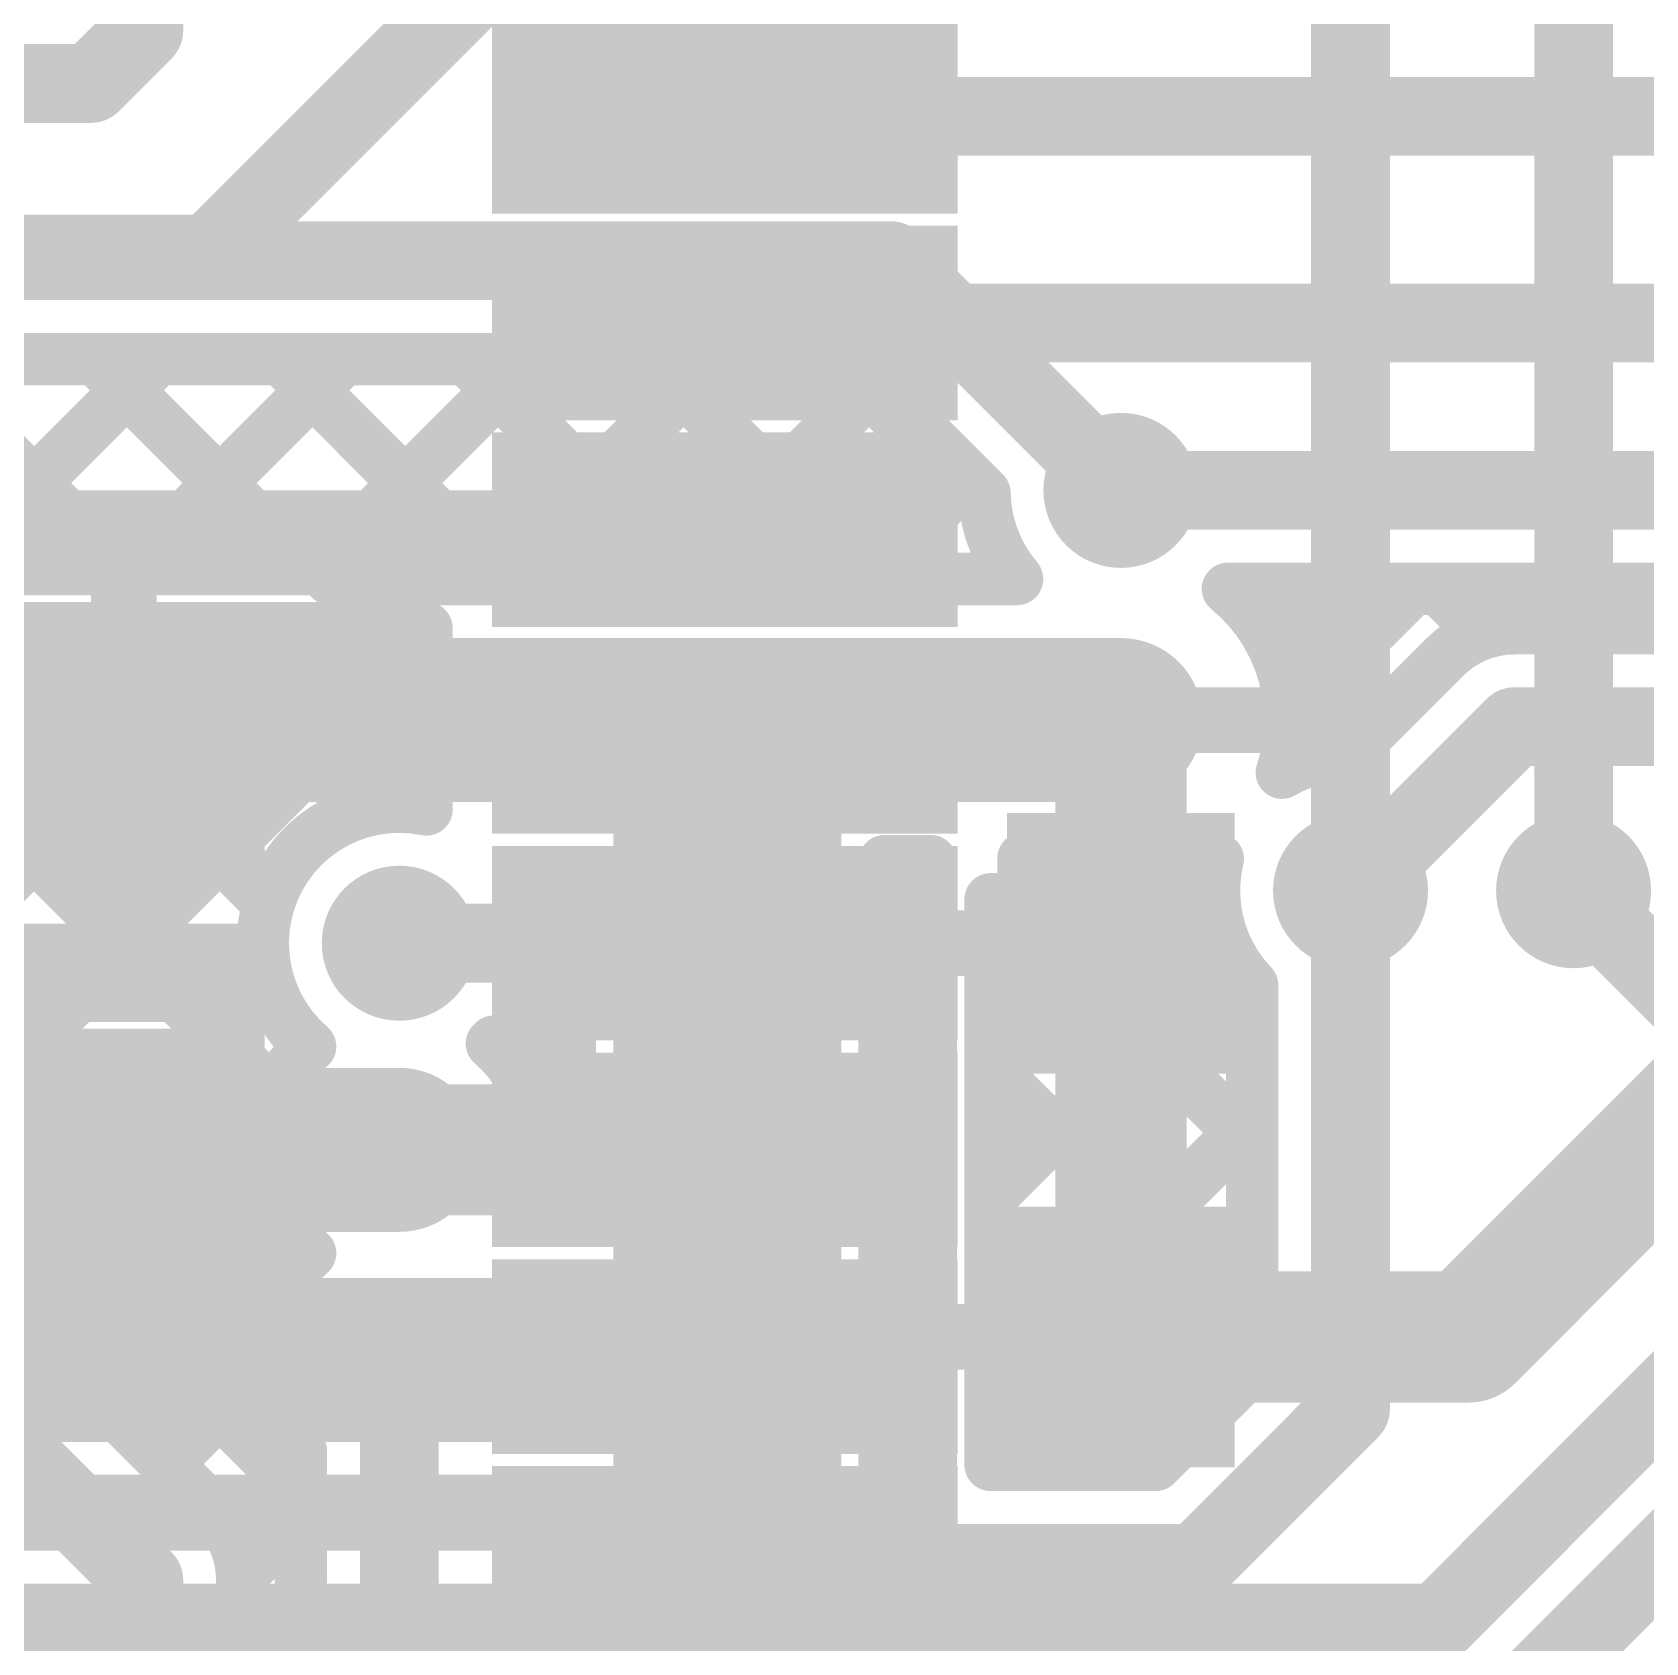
# Model space of a CAD drawing. Header units: millimetres. Extents: x -0.01 to 3.73, y -0.01 to 3.05.
# Drawn here: x 0.8941 to 1.14, y 2.3144 to 2.5598 of the extents above; entities that cross this region are included whole.
import ezdxf

# ---------------------------------------------------------------- set-up
doc = ezdxf.new("R2010")
doc.units = ezdxf.units.MM
doc.header["$MEASUREMENT"] = 0
for name, color, linetype in [('BottomLayer', 5, 'Continuous'), ('BottomPaste', 16, 'Continuous'), ('BottomSolder', 6, 'Continuous'), ('TopLayer', 1, 'Continuous'), ('TopPaste', 8, 'Continuous'), ('TopSolder', 216, 'Continuous'), ('ViaHoleLayer', 16, 'Continuous')]:
    doc.layers.add(name, color=color, linetype=linetype)

# ---------------------------------------------------------------- blocks, each defined once
blk = doc.blocks.new('32_TQFP_17')
at = {"layer": 'TopLayer'}
for points in [[(0.13582685, 0.12106295), (0.19881895, 0.12106295), (0.19881895, 0.09940945), (0.13582685, 0.09940945)], [(0.13582685, 0.08956695), (0.19881895, 0.08956695), (0.19881895, 0.06791345), (0.13582685, 0.06791345)], [(0.13582685, 0.05807085), (0.19881895, 0.05807085), (0.19881895, 0.03641735), (0.13582685, 0.03641735)], [(0.13582685, 0.02657475), (0.19881895, 0.02657475), (0.19881895, 0.00492125), (0.13582685, 0.00492125)], [(0.13582685, -0.00492125), (0.19881895, -0.00492125), (0.19881895, -0.02657475), (0.13582685, -0.02657475)], [(0.13582685, -0.03641735), (0.19881895, -0.03641735), (0.19881895, -0.05807085), (0.13582685, -0.05807085)], [(0.13582685, -0.06791335), (0.19881895, -0.06791335), (0.19881895, -0.08956685), (0.13582685, -0.08956685)], [(0.13582685, -0.09940945), (0.19881895, -0.09940945), (0.19881895, -0.12106295), (0.13582685, -0.12106295)]]:
    blk.add_hatch(color=1, dxfattribs=at).paths.add_polyline_path(points)
at = {"layer": 'TopPaste'}
for points in [[(0.13582685, 0.12106295), (0.19881895, 0.12106295), (0.19881895, 0.09940945), (0.13582685, 0.09940945)], [(0.13582685, 0.08956695), (0.19881895, 0.08956695), (0.19881895, 0.06791345), (0.13582685, 0.06791345)], [(0.13582685, 0.05807085), (0.19881895, 0.05807085), (0.19881895, 0.03641735), (0.13582685, 0.03641735)], [(0.13582685, 0.02657475), (0.19881895, 0.02657475), (0.19881895, 0.00492125), (0.13582685, 0.00492125)], [(0.13582685, -0.00492125), (0.19881895, -0.00492125), (0.19881895, -0.02657475), (0.13582685, -0.02657475)], [(0.13582685, -0.03641735), (0.19881895, -0.03641735), (0.19881895, -0.05807085), (0.13582685, -0.05807085)], [(0.13582685, -0.06791335), (0.19881895, -0.06791335), (0.19881895, -0.08956685), (0.13582685, -0.08956685)], [(0.13582685, -0.09940945), (0.19881895, -0.09940945), (0.19881895, -0.12106295), (0.13582685, -0.12106295)]]:
    blk.add_hatch(color=8, dxfattribs=at).paths.add_polyline_path(points)
at = {"layer": 'TopSolder'}
for points in [[(0.13182685, 0.12506295), (0.20281895, 0.12506295), (0.20281895, 0.09540945), (0.13182685, 0.09540945)], [(0.13182685, 0.09356695), (0.20281895, 0.09356695), (0.20281895, 0.06391345), (0.13182685, 0.06391345)], [(0.13182685, 0.06207085), (0.20281895, 0.06207085), (0.20281895, 0.03241735), (0.13182685, 0.03241735)], [(0.13182685, 0.03057475), (0.20281895, 0.03057475), (0.20281895, 0.00092125), (0.13182685, 0.00092125)], [(0.13182685, -0.00092125), (0.20281895, -0.00092125), (0.20281895, -0.03057475), (0.13182685, -0.03057475)], [(0.13182685, -0.03241735), (0.20281895, -0.03241735), (0.20281895, -0.06207085), (0.13182685, -0.06207085)], [(0.13182685, -0.06391335), (0.20281895, -0.06391335), (0.20281895, -0.09356685), (0.13182685, -0.09356685)], [(0.13182685, -0.09540945), (0.20281895, -0.09540945), (0.20281895, -0.12506295), (0.13182685, -0.12506295)]]:
    blk.add_hatch(color=216, dxfattribs=at).paths.add_polyline_path(points)
blk = doc.blocks.new('R__0603_B_106')
at = {"layer": 'BottomLayer'}
for points in [[(-0.045, -0.0175), (-0.045, 0.0175), (-0.015, 0.0175), (-0.015, -0.0175)], [(0.015, -0.0175), (0.015, 0.0175), (0.045, 0.0175), (0.045, -0.0175)]]:
    blk.add_hatch(color=5, dxfattribs=at).paths.add_polyline_path(points)
at = {"layer": 'BottomPaste'}
for points in [[(-0.045, -0.0175), (-0.045, 0.0175), (-0.015, 0.0175), (-0.015, -0.0175)], [(0.015, -0.0175), (0.015, 0.0175), (0.045, 0.0175), (0.045, -0.0175)]]:
    blk.add_hatch(color=16, dxfattribs=at).paths.add_polyline_path(points)
at = {"layer": 'BottomSolder'}
for points in [[(-0.049, -0.0215), (-0.049, 0.0215), (-0.011, 0.0215), (-0.011, -0.0215)], [(0.011, -0.0215), (0.011, 0.0215), (0.049, 0.0215), (0.049, -0.0215)]]:
    blk.add_hatch(color=6, dxfattribs=at).paths.add_polyline_path(points)
blk = doc.blocks.new('C__0603_B_194')
at = {"layer": 'BottomLayer'}
for points in [[(-0.045, -0.0175), (-0.045, 0.0175), (-0.015, 0.0175), (-0.015, -0.0175)], [(0.015, -0.0175), (0.015, 0.0175), (0.045, 0.0175), (0.045, -0.0175)]]:
    blk.add_hatch(color=5, dxfattribs=at).paths.add_polyline_path(points)
at = {"layer": 'BottomPaste'}
for points in [[(-0.045, -0.0175), (-0.045, 0.0175), (-0.015, 0.0175), (-0.015, -0.0175)], [(0.015, -0.0175), (0.015, 0.0175), (0.045, 0.0175), (0.045, -0.0175)]]:
    blk.add_hatch(color=16, dxfattribs=at).paths.add_polyline_path(points)
at = {"layer": 'BottomSolder'}
for points in [[(-0.0473622, -0.0198622), (-0.0473622, 0.0198622), (-0.0126378, 0.0198622), (-0.0126378, -0.0198622)], [(0.0126378, -0.0198622), (0.0126378, 0.0198622), (0.0473622, 0.0198622), (0.0473622, -0.0198622)]]:
    blk.add_hatch(color=6, dxfattribs=at).paths.add_polyline_path(points)
blk = doc.blocks.new('C__0603_B_195')
at = {"layer": 'BottomLayer'}
for points in [[(-0.045, -0.0175), (-0.045, 0.0175), (-0.015, 0.0175), (-0.015, -0.0175)], [(0.015, -0.0175), (0.015, 0.0175), (0.045, 0.0175), (0.045, -0.0175)]]:
    blk.add_hatch(color=5, dxfattribs=at).paths.add_polyline_path(points)
at = {"layer": 'BottomPaste'}
for points in [[(-0.045, -0.0175), (-0.045, 0.0175), (-0.015, 0.0175), (-0.015, -0.0175)], [(0.015, -0.0175), (0.015, 0.0175), (0.045, 0.0175), (0.045, -0.0175)]]:
    blk.add_hatch(color=16, dxfattribs=at).paths.add_polyline_path(points)
at = {"layer": 'BottomSolder'}
for points in [[(-0.0473622, -0.0198622), (-0.0473622, 0.0198622), (-0.0126378, 0.0198622), (-0.0126378, -0.0198622)], [(0.0126378, -0.0198622), (0.0126378, 0.0198622), (0.0473622, 0.0198622), (0.0473622, -0.0198622)]]:
    blk.add_hatch(color=6, dxfattribs=at).paths.add_polyline_path(points)

msp = doc.modelspace()

# ---------------------------------------------------------------- hatches: boundary and pattern name
at = {"layer": 'BottomLayer'}
h = msp.add_hatch(color=5, dxfattribs=at)
edge = h.paths.add_edge_path()
edge.add_arc((1.06, 2.49), 0.011811, 0, 360)
h = msp.add_hatch(color=5, dxfattribs=at)
edge = h.paths.add_edge_path()
edge.add_arc((1.06, 2.455), 0.011811, 0, 360)
h = msp.add_hatch(color=5, dxfattribs=at)
edge = h.paths.add_edge_path()
edge.add_arc((1.095, 2.429), 0.011811, 0, 360)
h = msp.add_hatch(color=5, dxfattribs=at)
edge = h.paths.add_edge_path()
edge.add_arc((1.129, 2.429), 0.011811, 0, 360)
h = msp.add_hatch(color=5, dxfattribs=at)
edge = h.paths.add_edge_path()
edge.add_arc((0.95, 2.421), 0.011811, 0, 360)
h = msp.add_hatch(color=5, dxfattribs=at)
edge = h.paths.add_edge_path()
edge.add_arc((0.950004, 2.3895079), 0.011811, 0, 360)
h = msp.add_hatch(color=5, dxfattribs=at)
edge = h.paths.add_edge_path()
edge.add_arc((0.950004, 2.3580119), 0.011811, 0, 360)
at = {"layer": 'TopLayer'}
h = msp.add_hatch(color=1, dxfattribs=at)
edge = h.paths.add_edge_path()
edge.add_arc((1.06, 2.49), 0.011811, 0, 360)
h = msp.add_hatch(color=1, dxfattribs=at)
edge = h.paths.add_edge_path()
edge.add_arc((1.06, 2.455), 0.011811, 0, 360)
h = msp.add_hatch(color=1, dxfattribs=at)
edge = h.paths.add_edge_path()
edge.add_arc((1.095, 2.429), 0.011811, 0, 360)
h = msp.add_hatch(color=1, dxfattribs=at)
edge = h.paths.add_edge_path()
edge.add_arc((1.129, 2.429), 0.011811, 0, 360)
h = msp.add_hatch(color=1, dxfattribs=at)
edge = h.paths.add_edge_path()
edge.add_arc((0.95, 2.421), 0.011811, 0, 360)
h = msp.add_hatch(color=1, dxfattribs=at)
edge = h.paths.add_edge_path()
edge.add_arc((0.950004, 2.3895079), 0.011811, 0, 360)
h = msp.add_hatch(color=1, dxfattribs=at)
edge = h.paths.add_edge_path()
edge.add_arc((0.950004, 2.3580119), 0.011811, 0, 360)
at = {"layer": 'ViaHoleLayer'}
h = msp.add_hatch(color=16, dxfattribs=at)
edge = h.paths.add_edge_path()
edge.add_arc((1.06, 2.49), 0.0059055, 0, 360)
h = msp.add_hatch(color=16, dxfattribs=at)
edge = h.paths.add_edge_path()
edge.add_arc((1.06, 2.455), 0.0059055, 0, 360)
h = msp.add_hatch(color=16, dxfattribs=at)
edge = h.paths.add_edge_path()
edge.add_arc((1.095, 2.429), 0.0059055, 0, 360)
h = msp.add_hatch(color=16, dxfattribs=at)
edge = h.paths.add_edge_path()
edge.add_arc((1.129, 2.429), 0.0059055, 0, 360)
h = msp.add_hatch(color=16, dxfattribs=at)
edge = h.paths.add_edge_path()
edge.add_arc((0.95, 2.421), 0.0059055, 0, 360)
h = msp.add_hatch(color=16, dxfattribs=at)
edge = h.paths.add_edge_path()
edge.add_arc((0.950004, 2.3895079), 0.0059055, 0, 360)
h = msp.add_hatch(color=16, dxfattribs=at)
edge = h.paths.add_edge_path()
edge.add_arc((0.950004, 2.3580119), 0.0059055, 0, 360)

# ---------------------------------------------------------------- linework, layer by layer
at = {"layer": 'BottomLayer'}
for points, const_width in [([(1.0710416, 2.622), (1.129, 2.5640416)], 0.012), ([(1.095, 2.429), (1.095, 2.574)], 0.012), ([(1.129, 2.429), (1.129, 2.5640416)], 0.012), ([(0.86, 2.525), (1.025, 2.525)], 0.012), ([(1.025, 2.525), (1.06, 2.49)], 0.012), ([(0.86, 2.51), (1.0187868, 2.51)], 0.008), ([(0.8754463, 2.51), (0.9074463, 2.478)], 0.008), ([(0.8812264, 2.478), (0.9132264, 2.51)], 0.008), ([(0.9037306, 2.51), (0.9357306, 2.478)], 0.008), ([(0.9095107, 2.478), (0.9415107, 2.51)], 0.008), ([(0.9320149, 2.51), (0.9655149, 2.4765)], 0.008), ([(0.937795, 2.478), (0.969795, 2.51)], 0.008), ([(0.9602992, 2.51), (0.9937992, 2.4765)], 0.008), ([(0.9645793, 2.4765), (0.9980793, 2.51)], 0.008), ([(0.9885835, 2.51), (1.0220835, 2.4765)], 0.008), ([(1.0168678, 2.51), (1.0393359, 2.4875319)], 0.008), ([(1.0187868, 2.51), (1.039193, 2.4895938)], 0.008), ([(0.9928636, 2.4765), (1.0225752, 2.5062116)], 0.008), ([(1.1083019, 2.3174267), (1.2828752, 2.492)], 0.012), ([(1.0211479, 2.4765), (1.0367173, 2.4920694)], 0.008), ([(1.113, 2.361), (1.227, 2.475)], 0.02), ([(0.8765, 2.478), (0.9395, 2.478)], 0.008), ([(0.9395, 2.4765), (1.0441618, 2.4765)], 0.008), ([(0.908, 2.449), (0.908, 2.474)], 0.01), ([(0.9241447, 2.4515), (0.9276447, 2.455)], 0.025), ([(0.9276447, 2.455), (1.06, 2.455)], 0.025), ([(1.06, 2.421), (1.06, 2.455)], 0.02), ([(0.908, 2.449), (0.9105, 2.4515)], 0.025), ([(0.9105, 2.4515), (0.9241447, 2.4515)], 0.025), ([(0.973, 2.1580832), (1.2639168, 2.449)], 0.012), ([(0.908, 2.424), (0.908, 2.449)], 0.01), ([(1.024, 2.3945), (1.024, 2.4335)], 0.008), ([(1.024, 2.4335), (1.031, 2.4335)], 0.008), ([(1.031, 2.3925), (1.031, 2.4335)], 0.008), ([(1.024, 2.4227835), (1.031, 2.4297835)], 0.008), ([(1.06, 2.361), (1.06, 2.421)], 0.02), ([(0.95, 2.421), (1, 2.421)], 0.012), ([(1.035, 2.421), (1.06, 2.421)], 0.01), ([(0.8765, 2.42), (0.929213, 2.42)], 0.008), ([(0.9010793, 2.413), (0.9080793, 2.42)], 0.008), ([(0.9088777, 2.42), (0.9158777, 2.413)], 0.008), ([(1.024, 2.4180149), (1.031, 2.4110149)], 0.008), ([(0.8835, 2.413), (0.9307881, 2.413)], 0.008), ([(0.9644256, 2.406), (0.976, 2.406)], 0.008), ([(0.976, 2.3945), (0.976, 2.406)], 0.008), ([(0.9700951, 2.3971629), (0.976, 2.4030678)], 0.008), ([(1.0170008, 2.3875), (1.031, 2.4014992)], 0.008), ([(0.8575079, 2.3895079), (0.950004, 2.3895079)], 0.025), ([(0.976, 2.3945), (1.024, 2.3945)], 0.008), ([(0.9887165, 2.3875), (0.9957165, 2.3945)], 0.008), ([(0.9909463, 2.3945), (0.9979463, 2.3875)], 0.008), ([(1.0192306, 2.3945), (1.031, 2.3827306)], 0.008), ([(1.031, 2.3324267), (1.031, 2.3895)], 0.008), ([(0.976, 2.3875), (1.024, 2.3875)], 0.008), ([(0.976, 2.379), (0.976, 2.3875)], 0.008), ([(1.024, 2.3345), (1.024, 2.3875)], 0.008), ([(0.9712082, 2.3859538), (0.976, 2.381162)], 0.008), ([(0.9687612, 2.379), (0.976, 2.379)], 0.008), ([(1.024, 2.3662149), (1.031, 2.3732149)], 0.008), ([(1, 2.36), (1, 2.361)], 0.025), ([(0.9975, 2.3575), (1, 2.36)], 0.025), ([(1.06, 2.361), (1.113, 2.361)], 0.02), ([(0.8145001, 2.3575), (0.950004, 2.3575)], 0.025), ([(0.950004, 2.3575), (0.9975, 2.3575)], 0.025), ([(1.035, 2.361), (1.06, 2.361)], 0.01), ([(1.024, 2.3614463), (1.031, 2.3544463)], 0.008), ([(1.024, 2.3379306), (1.031, 2.3449306)], 0.008), ([(1.0205694, 2.3345), (1.024, 2.3379306)], 0.008), ([(0.8259626, 2.336), (0.950004, 2.336)], 0.008), ([(0.9053589, 2.3324267), (0.9089322, 2.336)], 0.008), ([(0.9080248, 2.336), (0.9115981, 2.3324267)], 0.008), ([(0.9336432, 2.3324267), (0.9372165, 2.336)], 0.008), ([(0.9363091, 2.336), (0.9398824, 2.3324267)], 0.008), ([(0.950004, 2.336), (0.976, 2.336)], 0.008), ([(0.9619275, 2.3324267), (0.9655008, 2.336)], 0.008), ([(0.9645934, 2.336), (0.9681667, 2.3324267)], 0.008), ([(0.976, 2.3345), (1.024, 2.3345)], 0.008), ([(0.8310004, 2.3324267), (1.031, 2.3324267)], 0.008), ([(0.8165748, 2.3174267), (1.1083019, 2.3174267)], 0.012)]:
    msp.add_lwpolyline(points, dxfattribs=dict(at, const_width=const_width))
for points, const_width in [([(1.126, 2.5640416, 1), (1.132, 2.5640416, 1)], 0.006), ([(1.126, 2.5640416, 1), (1.132, 2.5640416, 1)], 0.006), ([(1.022, 2.525, 1), (1.028, 2.525, 1)], 0.006), ([(1.022, 2.525, 1), (1.028, 2.525, 1)], 0.006), ([(0.9017306, 2.51, 1), (0.9057306, 2.51, 1)], 0.004), ([(0.9112264, 2.51, 1), (0.9152264, 2.51, 1)], 0.004), ([(0.9300149, 2.51, 1), (0.9340149, 2.51, 1)], 0.004), ([(0.9395107, 2.51, 1), (0.9435107, 2.51, 1)], 0.004), ([(0.9582992, 2.51, 1), (0.9622992, 2.51, 1)], 0.004), ([(0.967795, 2.51, 1), (0.971795, 2.51, 1)], 0.004), ([(0.9865835, 2.51, 1), (0.9905835, 2.51, 1)], 0.004), ([(0.9960793, 2.51, 1), (1.0000793, 2.51, 1)], 0.004), ([(1.0148678, 2.51, 1), (1.0188678, 2.51, 1)], 0.004), ([(1.0167868, 2.51, 1), (1.0207868, 2.51, 1)], 0.004), ([(1.0167868, 2.51, 1), (1.0207868, 2.51, 1)], 0.004), ([(1.0205752, 2.5062116, 1), (1.0245752, 2.5062116, 1)], 0.004), ([(1.0347173, 2.4920694, 1), (1.0387173, 2.4920694, 1)], 0.004), ([(1.057, 2.49, 1), (1.063, 2.49, 1)], 0.006), ([(1.037193, 2.4895938, 1), (1.041193, 2.4895938, 1)], 0.004), ([(1.037193, 2.4895938, 1), (1.041193, 2.4895938, 1)], 0.004), ([(1.0373359, 2.4875319, 1), (1.0413359, 2.4875319, 1)], 0.004), ([(0.9054463, 2.478, 1), (0.9094463, 2.478, 1)], 0.004), ([(0.9075107, 2.478, 1), (0.9115107, 2.478, 1)], 0.004), ([(0.9337306, 2.478, 1), (0.9377306, 2.478, 1)], 0.004), ([(0.935795, 2.478, 1), (0.939795, 2.478, 1)], 0.004), ([(0.9375, 2.478, 1), (0.9415, 2.478, 1)], 0.004), ([(0.9375, 2.4765, 1), (0.9415, 2.4765, 1)], 0.004), ([(0.9625793, 2.4765, 1), (0.9665793, 2.4765, 1)], 0.004), ([(0.9635149, 2.4765, 1), (0.9675149, 2.4765, 1)], 0.004), ([(0.9908636, 2.4765, 1), (0.9948636, 2.4765, 1)], 0.004), ([(0.9917992, 2.4765, 1), (0.9957992, 2.4765, 1)], 0.004), ([(1.0191479, 2.4765, 1), (1.0231479, 2.4765, 1)], 0.004), ([(1.0200835, 2.4765, 1), (1.0240835, 2.4765, 1)], 0.004), ([(1.0421618, 2.4765, 1), (1.0461618, 2.4765, 1)], 0.004), ([(1.0421618, 2.4765, 1), (1.0461618, 2.4765, 1)], 0.004), ([(0.9055, 2.474, 1), (0.9105, 2.474, 1)], 0.005), ([(0.9213947, 2.455, 1), (0.9338947, 2.455, 1)], 0.0125), ([(0.9213947, 2.455, 1), (0.9338947, 2.455, 1)], 0.0125), ([(1.05375, 2.455, 1), (1.06625, 2.455, 1)], 0.0125), ([(1.055, 2.455, 1), (1.065, 2.455, 1)], 0.01), ([(0.90425, 2.4515, 1), (0.91675, 2.4515, 1)], 0.0125), ([(0.90425, 2.4515, 1), (0.91675, 2.4515, 1)], 0.0125), ([(0.9178947, 2.4515, 1), (0.9303947, 2.4515, 1)], 0.0125), ([(0.9178947, 2.4515, 1), (0.9303947, 2.4515, 1)], 0.0125), ([(0.90175, 2.449, 1), (0.91425, 2.449, 1)], 0.0125), ([(0.9055, 2.449, 1), (0.9105, 2.449, 1)], 0.005), ([(0.9055, 2.449, 1), (0.9105, 2.449, 1)], 0.005), ([(1.022, 2.4335, 1), (1.026, 2.4335, 1)], 0.004), ([(1.022, 2.4335, 1), (1.026, 2.4335, 1)], 0.004), ([(1.029, 2.4335, 1), (1.033, 2.4335, 1)], 0.004), ([(1.029, 2.4335, 1), (1.033, 2.4335, 1)], 0.004), ([(1.092, 2.429, 1), (1.098, 2.429, 1)], 0.006), ([(1.126, 2.429, 1), (1.132, 2.429, 1)], 0.006), ([(1.029, 2.4297835, 1), (1.033, 2.4297835, 1)], 0.004), ([(1.055, 2.421, 1), (1.065, 2.421, 1)], 0.01), ([(1.055, 2.421, 1), (1.065, 2.421, 1)], 0.01), ([(0.9055, 2.424, 1), (0.9105, 2.424, 1)], 0.005), ([(0.947, 2.421, 1), (0.953, 2.421, 1)], 0.006), ([(0.997, 2.421, 1), (1.003, 2.421, 1)], 0.006), ([(1.022, 2.4227835, 1), (1.026, 2.4227835, 1)], 0.004), ([(1.0325, 2.421, 1), (1.0375, 2.421, 1)], 0.005), ([(1.0575, 2.421, 1), (1.0625, 2.421, 1)], 0.005), ([(0.9060793, 2.42, 1), (0.9100793, 2.42, 1)], 0.004), ([(0.9068777, 2.42, 1), (0.9108777, 2.42, 1)], 0.004), ([(0.927213, 2.42, 1), (0.931213, 2.42, 1)], 0.004), ([(0.927213, 2.42, 1), (0.931213, 2.42, 1)], 0.004), ([(1.022, 2.4180149, 1), (1.026, 2.4180149, 1)], 0.004), ([(0.8990793, 2.413, 1), (0.9030793, 2.413, 1)], 0.004), ([(0.9138777, 2.413, 1), (0.9178777, 2.413, 1)], 0.004), ([(0.9287881, 2.413, 1), (0.9327881, 2.413, 1)], 0.004), ([(0.9287881, 2.413, 1), (0.9327881, 2.413, 1)], 0.004), ([(1.029, 2.4110149, 1), (1.033, 2.4110149, 1)], 0.004), ([(0.9621272, 2.4057186, 1), (0.9661272, 2.4057186, 1)], 0.004), ([(0.9624256, 2.406, 1), (0.9664256, 2.406, 1)], 0.004), ([(0.974, 2.406, 1), (0.978, 2.406, 1)], 0.004), ([(0.974, 2.406, 1), (0.978, 2.406, 1)], 0.004), ([(0.974, 2.4030678, 1), (0.978, 2.4030678, 1)], 0.004), ([(1.029, 2.4014992, 1), (1.033, 2.4014992, 1)], 0.004), ([(0.943754, 2.3895079, 1), (0.956254, 2.3895079, 1)], 0.0125), ([(0.9680951, 2.3971629, 1), (0.9720951, 2.3971629, 1)], 0.004), ([(0.974, 2.3945, 1), (0.978, 2.3945, 1)], 0.004), ([(0.974, 2.3945, 1), (0.978, 2.3945, 1)], 0.004), ([(0.9889463, 2.3945, 1), (0.9929463, 2.3945, 1)], 0.004), ([(0.9937165, 2.3945, 1), (0.9977165, 2.3945, 1)], 0.004), ([(1.0172306, 2.3945, 1), (1.0212306, 2.3945, 1)], 0.004), ([(1.022, 2.3945, 1), (1.026, 2.3945, 1)], 0.004), ([(1.022, 2.3945, 1), (1.026, 2.3945, 1)], 0.004), ([(1.029, 2.3925, 1), (1.033, 2.3925, 1)], 0.004), ([(0.969504, 2.3895079, 1), (0.973504, 2.3895079, 1)], 0.004), ([(0.969504, 2.3895079, 1), (0.973504, 2.3895079, 1)], 0.004), ([(1.029, 2.3895, 1), (1.033, 2.3895, 1)], 0.004), ([(0.974, 2.3875, 1), (0.978, 2.3875, 1)], 0.004), ([(0.974, 2.3875, 1), (0.978, 2.3875, 1)], 0.004), ([(0.9867165, 2.3875, 1), (0.9907165, 2.3875, 1)], 0.004), ([(0.9959463, 2.3875, 1), (0.9999463, 2.3875, 1)], 0.004), ([(1.0150008, 2.3875, 1), (1.0190008, 2.3875, 1)], 0.004), ([(1.022, 2.3875, 1), (1.026, 2.3875, 1)], 0.004), ([(1.022, 2.3875, 1), (1.026, 2.3875, 1)], 0.004), ([(0.9692082, 2.3859538, 1), (0.9732082, 2.3859538, 1)], 0.004), ([(1.029, 2.3827306, 1), (1.033, 2.3827306, 1)], 0.004), ([(0.974, 2.381162, 1), (0.978, 2.381162, 1)], 0.004), ([(0.9667612, 2.379, 1), (0.9707612, 2.379, 1)], 0.004), ([(0.9667612, 2.379, 1), (0.9707612, 2.379, 1)], 0.004), ([(0.974, 2.379, 1), (0.978, 2.379, 1)], 0.004), ([(0.974, 2.379, 1), (0.978, 2.379, 1)], 0.004), ([(1.029, 2.3732149, 1), (1.033, 2.3732149, 1)], 0.004), ([(0.99375, 2.361, 1), (1.00625, 2.361, 1)], 0.0125), ([(0.99375, 2.36, 1), (1.00625, 2.36, 1)], 0.0125), ([(0.99375, 2.36, 1), (1.00625, 2.36, 1)], 0.0125), ([(1.055, 2.361, 1), (1.065, 2.361, 1)], 0.01), ([(1.055, 2.361, 1), (1.065, 2.361, 1)], 0.01), ([(1.108, 2.361, 1), (1.118, 2.361, 1)], 0.01), ([(1.108, 2.361, 1), (1.118, 2.361, 1)], 0.01), ([(0.943754, 2.3575, 1), (0.956254, 2.3575, 1)], 0.0125), ([(0.943754, 2.3575, 1), (0.956254, 2.3575, 1)], 0.0125), ([(0.99125, 2.3575, 1), (1.00375, 2.3575, 1)], 0.0125), ([(0.99125, 2.3575, 1), (1.00375, 2.3575, 1)], 0.0125), ([(1.022, 2.3662149, 1), (1.026, 2.3662149, 1)], 0.004), ([(1.0325, 2.361, 1), (1.0375, 2.361, 1)], 0.005), ([(1.0575, 2.361, 1), (1.0625, 2.361, 1)], 0.005), ([(1.022, 2.3614463, 1), (1.026, 2.3614463, 1)], 0.004), ([(1.029, 2.3544463, 1), (1.033, 2.3544463, 1)], 0.004), ([(1.029, 2.3449306, 1), (1.033, 2.3449306, 1)], 0.004), ([(1.022, 2.3379306, 1), (1.026, 2.3379306, 1)], 0.004), ([(1.022, 2.3379306, 1), (1.026, 2.3379306, 1)], 0.004), ([(0.9060248, 2.336, 1), (0.9100248, 2.336, 1)], 0.004), ([(0.9069322, 2.336, 1), (0.9109322, 2.336, 1)], 0.004), ([(0.9343091, 2.336, 1), (0.9383091, 2.336, 1)], 0.004), ([(0.9352165, 2.336, 1), (0.9392165, 2.336, 1)], 0.004), ([(0.948004, 2.336, 1), (0.952004, 2.336, 1)], 0.004), ([(0.948004, 2.336, 1), (0.952004, 2.336, 1)], 0.004), ([(0.9625934, 2.336, 1), (0.9665934, 2.336, 1)], 0.004), ([(0.9635008, 2.336, 1), (0.9675008, 2.336, 1)], 0.004), ([(0.974, 2.336, 1), (0.978, 2.336, 1)], 0.004), ([(0.974, 2.3345, 1), (0.978, 2.3345, 1)], 0.004), ([(1.0185694, 2.3345, 1), (1.0225694, 2.3345, 1)], 0.004), ([(1.022, 2.3345, 1), (1.026, 2.3345, 1)], 0.004), ([(1.022, 2.3345, 1), (1.026, 2.3345, 1)], 0.004), ([(0.9033589, 2.3324267, 1), (0.9073589, 2.3324267, 1)], 0.004), ([(0.9095981, 2.3324267, 1), (0.9135981, 2.3324267, 1)], 0.004), ([(0.9316432, 2.3324267, 1), (0.9356432, 2.3324267, 1)], 0.004), ([(0.9378824, 2.3324267, 1), (0.9418824, 2.3324267, 1)], 0.004), ([(0.9599275, 2.3324267, 1), (0.9639275, 2.3324267, 1)], 0.004), ([(0.9661667, 2.3324267, 1), (0.9701667, 2.3324267, 1)], 0.004), ([(1.029, 2.3324267, 1), (1.033, 2.3324267, 1)], 0.004), ([(1.029, 2.3324267, 1), (1.033, 2.3324267, 1)], 0.004), ([(1.1053019, 2.3174267, 1), (1.1113019, 2.3174267, 1)], 0.006), ([(1.1053019, 2.3174267, 1), (1.1113019, 2.3174267, 1)], 0.006)]:
    msp.add_lwpolyline(points, format="xyb", close=True, dxfattribs=dict(at, const_width=const_width))
at = {"layer": 'BottomLayer', "const_width": 0.008}
for points in [[(1.0441618, 2.4765, -0.1732917887383555), (1.039193, 2.4895938)], [(0.9307881, 2.413, -0.08684254678985764), (0.929213, 2.42)], [(0.9641272, 2.4057186, -0.2168326751029724), (0.971504, 2.3895079)], [(0.971504, 2.3895079, -0.1283591617222251), (0.9687612, 2.379)]]:
    msp.add_lwpolyline(points, format="xyb", dxfattribs=at)
at = {"layer": 'TopLayer'}
for points, const_width in [([(0.921, 2.526), (1.031, 2.636)], 0.012), ([(0.9110629, 2.5600629), (0.9110629, 2.6040787)], 0.012), ([(0.903, 2.552), (0.9110629, 2.5600629)], 0.012), ([(0.848, 2.552), (0.903, 2.552)], 0.012), ([(0.9996457, 2.5469921), (1.4730079, 2.5469921)], 0.012), ([(0.7820001, 2.526), (0.921, 2.526)], 0.012), ([(0.9996457, 2.5154961), (1.4725039, 2.5154961)], 0.012), ([(1.06, 2.49), (1.16, 2.49)], 0.012), ([(0.856, 2.484), (0.9996457, 2.484)], 0.012), ([(1.0763159, 2.475), (1.1455744, 2.475)], 0.008), ([(1.0801521, 2.475), (1.0999695, 2.4551827)], 0.008), ([(1.0857793, 2.4562785), (1.1045008, 2.475)], 0.008), ([(1.1084364, 2.475), (1.1152188, 2.4682176)], 0.008), ([(1.1267851, 2.469), (1.1327851, 2.475)], 0.008), ([(1.1367207, 2.475), (1.1427207, 2.469)], 0.008), ([(0.801, 2.3694893), (0.9005107, 2.469)], 0.008), ([(0.831795, 2.372), (0.928795, 2.469)], 0.008), ([(0.8610455, 2.4678323), (0.9309655, 2.3979122)], 0.008), ([(0.8622132, 2.469), (0.9541496, 2.469)], 0.008), ([(0.888162, 2.469), (0.9300935, 2.4270685)], 0.008), ([(0.9164463, 2.469), (0.9444023, 2.441044)], 0.008), ([(0.9447306, 2.469), (0.9541496, 2.459581)], 0.008), ([(0.9541496, 2.4413931), (0.9541496, 2.469)], 0.008), ([(1.12, 2.469), (1.174, 2.469)], 0.008), ([(0.8600793, 2.372), (0.9541496, 2.4660703)], 0.008), ([(1.0945938, 2.449807), (1.1093874, 2.4646006)], 0.008), ([(0.9996457, 2.4525039), (1.0001418, 2.453)], 0.02), ([(1.0001418, 2.453), (1.06, 2.453)], 0.02), ([(1.06, 2.455), (1.081811, 2.455)], 0.01), ([(1.06, 2.433189), (1.06, 2.455)], 0.01), ([(1.095, 2.429), (1.12, 2.454)], 0.012), ([(1.12, 2.454), (1.174, 2.454)], 0.012), ([(0.8469033, 2.4536901), (0.9320528, 2.3685406)], 0.008), ([(0.9581497, 2.4525039), (0.9996457, 2.4525039)], 0.01), ([(0.833676, 2.4386331), (0.935004, 2.3373051)], 0.008), ([(1.0451418, 2.4276771), (1.0451418, 2.4338945)], 0.008), ([(1.095, 2.35), (1.095, 2.429)], 0.012), ([(1.129, 2.429), (1.177, 2.381)], 0.012), ([(1.0401418, 2.410641), (1.0587215, 2.4292207)], 0.008), ([(1.0680929, 2.4304906), (1.0748722, 2.4237113)], 0.008), ([(1.0401418, 2.4276771), (1.0451418, 2.4276771)], 0.008), ([(1.0401418, 2.4093386), (1.0401418, 2.4276771)], 0.008), ([(1.0426221, 2.4276771), (1.08, 2.3902992)], 0.008), ([(0.95, 2.421), (0.9500039, 2.4210039)], 0.012), ([(0.9500039, 2.4210039), (0.9996417, 2.4210039)], 0.012), ([(0.9996417, 2.4210039), (0.9996457, 2.4210079)], 0.012), ([(1.0401418, 2.3823567), (1.0767618, 2.4189767)], 0.008), ([(0.886032, 2.3696684), (0.9303916, 2.414028)], 0.008), ([(1.08, 2.3562132), (1.08, 2.4145744)], 0.008), ([(1.0401418, 2.4011811), (1.0401418, 2.4093386)], 0.008), ([(1.0401418, 2.4011811), (1.0401418, 2.4093386)], 0.008), ([(1.0401418, 2.4018731), (1.08, 2.3620149)], 0.008), ([(1.0401418, 2.3778426), (1.0401418, 2.4011811)], 0.008), ([(0.9500079, 2.3895118), (0.9996457, 2.3895118)], 0.02), ([(1.0401418, 2.3540724), (1.08, 2.3939306)], 0.008), ([(0.9004305, 2.3557826), (0.92968, 2.3850321)], 0.008), ([(1.0401418, 2.369685), (1.0401418, 2.3778426)], 0.008), ([(1.0401418, 2.369685), (1.0401418, 2.3778426)], 0.008), ([(1.0401418, 2.3735888), (1.0687587, 2.3449719)], 0.008), ([(1.0401418, 2.3463465), (1.0401418, 2.369685)], 0.008), ([(0.8886126, 2.3676006), (0.9216636, 2.3345496)], 0.008), ([(1.0558734, 2.3415197), (1.08, 2.3656463)], 0.008), ([(0.950004, 2.3196964), (0.950004, 2.3580119)], 0.012), ([(0.9500079, 2.3580158), (0.9996457, 2.3580158)], 0.012), ([(0.878, 2.357), (0.911063, 2.323937)], 0.012), ([(0.9145727, 2.3416405), (0.9292612, 2.356329)], 0.008), ([(1.0653065, 2.3415197), (1.08, 2.3562132)], 0.008), ([(1.0715197, 2.3265197), (1.095, 2.35)], 0.012), ([(1.0401418, 2.3415197), (1.0401418, 2.3463465)], 0.008), ([(1.0401418, 2.3415197), (1.0401418, 2.3463465)], 0.008), ([(1.0401418, 2.3453045), (1.0439266, 2.3415197)], 0.008), ([(0.935004, 2.3196964), (0.935004, 2.3435863)], 0.008), ([(1.0401418, 2.3415197), (1.0653065, 2.3415197)], 0.008), ([(0.926037, 2.3248205), (0.935004, 2.3337875)], 0.008), ([(0.9996457, 2.3265197), (1.0715197, 2.3265197)], 0.012), ([(0.911063, 2.2694331), (0.911063, 2.323937)], 0.012), ([(0.926063, 2.3099292), (0.926063, 2.323937)], 0.008), ([(0.950004, 2.3196964), (0.9737004, 2.296)], 0.012), ([(0.926063, 2.3179618), (0.9340956, 2.3099292)], 0.008)]:
    msp.add_lwpolyline(points, dxfattribs=dict(at, const_width=const_width))
for points, const_width in [([(0.9080629, 2.5600629, 1), (0.9140629, 2.5600629, 1)], 0.006), ([(0.9080629, 2.5600629, 1), (0.9140629, 2.5600629, 1)], 0.006), ([(0.9, 2.552, 1), (0.906, 2.552, 1)], 0.006), ([(0.9, 2.552, 1), (0.906, 2.552, 1)], 0.006), ([(0.9966457, 2.5469921, 1), (1.0026457, 2.5469921, 1)], 0.006), ([(0.918, 2.526, 1), (0.924, 2.526, 1)], 0.006), ([(0.918, 2.526, 1), (0.924, 2.526, 1)], 0.006), ([(0.9966457, 2.5154961, 1), (1.0026457, 2.5154961, 1)], 0.006), ([(1.057, 2.49, 1), (1.063, 2.49, 1)], 0.006), ([(0.9966457, 2.484, 1), (1.0026457, 2.484, 1)], 0.006), ([(1.0743159, 2.475, 1), (1.0783159, 2.475, 1)], 0.004), ([(1.0743159, 2.475, 1), (1.0783159, 2.475, 1)], 0.004), ([(1.0781521, 2.475, 1), (1.0821521, 2.475, 1)], 0.004), ([(1.1025008, 2.475, 1), (1.1065008, 2.475, 1)], 0.004), ([(1.1064364, 2.475, 1), (1.1104364, 2.475, 1)], 0.004), ([(1.1307851, 2.475, 1), (1.1347851, 2.475, 1)], 0.004), ([(1.1347207, 2.475, 1), (1.1387207, 2.475, 1)], 0.004), ([(0.8985107, 2.469, 1), (0.9025107, 2.469, 1)], 0.004), ([(0.9144463, 2.469, 1), (0.9184463, 2.469, 1)], 0.004), ([(0.926795, 2.469, 1), (0.930795, 2.469, 1)], 0.004), ([(0.9427306, 2.469, 1), (0.9467306, 2.469, 1)], 0.004), ([(0.9521496, 2.469, 1), (0.9561496, 2.469, 1)], 0.004), ([(0.9521496, 2.469, 1), (0.9561496, 2.469, 1)], 0.004), ([(1.1132188, 2.4682176, 1), (1.1172188, 2.4682176, 1)], 0.004), ([(1.118, 2.469, 1), (1.122, 2.469, 1)], 0.004), ([(1.118, 2.469, 1), (1.122, 2.469, 1)], 0.004), ([(1.118, 2.469, 1), (1.122, 2.469, 1)], 0.004), ([(1.1247851, 2.469, 1), (1.1287851, 2.469, 1)], 0.004), ([(1.1407207, 2.469, 1), (1.1447207, 2.469, 1)], 0.004), ([(0.9521496, 2.4660703, 1), (0.9561496, 2.4660703, 1)], 0.004), ([(1.1073874, 2.4646006, 1), (1.1113874, 2.4646006, 1)], 0.004), ([(1.1073934, 2.4646066, 1), (1.1113934, 2.4646066, 1)], 0.004), ([(1.1073994, 2.4646126, 1), (1.1113994, 2.4646126, 1)], 0.004), ([(0.9521496, 2.459581, 1), (0.9561496, 2.459581, 1)], 0.004), ([(0.9946457, 2.4525039, 1), (1.0046457, 2.4525039, 1)], 0.01), ([(0.9951418, 2.453, 1), (1.0051418, 2.453, 1)], 0.01), ([(0.9951418, 2.453, 1), (1.0051418, 2.453, 1)], 0.01), ([(1.055, 2.453, 1), (1.065, 2.453, 1)], 0.01), ([(1.0575, 2.455, 1), (1.0625, 2.455, 1)], 0.005), ([(1.0575, 2.455, 1), (1.0625, 2.455, 1)], 0.005), ([(1.079311, 2.455, 1), (1.084311, 2.455, 1)], 0.005), ([(1.0837793, 2.4562785, 1), (1.0877793, 2.4562785, 1)], 0.004), ([(1.117, 2.454, 1), (1.123, 2.454, 1)], 0.006), ([(1.117, 2.454, 1), (1.123, 2.454, 1)], 0.006), ([(0.9556497, 2.4525039, 1), (0.9606497, 2.4525039, 1)], 0.005), ([(0.9971457, 2.4525039, 1), (1.0021457, 2.4525039, 1)], 0.005), ([(1.083811, 2.455, 1), (1.087811, 2.455, 1)], 0.004), ([(1.083811, 2.455, 1), (1.087811, 2.455, 1)], 0.004), ([(1.0979695, 2.4551827, 1), (1.1019695, 2.4551827, 1)], 0.004), ([(1.0925938, 2.449807, 1), (1.0965938, 2.449807, 1)], 0.004), ([(1.0925938, 2.449807, 1), (1.0965938, 2.449807, 1)], 0.004), ([(1.0825364, 2.4469893, 1), (1.0865364, 2.4469893, 1)], 0.004), ([(1.0825365, 2.4469892, 1), (1.0865365, 2.4469892, 1)], 0.004), ([(0.9424023, 2.441044, 1), (0.9464023, 2.441044, 1)], 0.004), ([(0.9521496, 2.4413931, 1), (0.9561496, 2.4413931, 1)], 0.004), ([(0.9521496, 2.4413931, 1), (0.9561496, 2.4413931, 1)], 0.004), ([(1.0431418, 2.4338945, 1), (1.0471418, 2.4338945, 1)], 0.004), ([(1.0431418, 2.4338945, 1), (1.0471418, 2.4338945, 1)], 0.004), ([(1.0575, 2.433189, 1), (1.0625, 2.433189, 1)], 0.005), ([(1.0727554, 2.4338225, 1), (1.0767554, 2.4338225, 1)], 0.004), ([(1.0727555, 2.4338225, 1), (1.0767555, 2.4338225, 1)], 0.004), ([(1.092, 2.429, 1), (1.098, 2.429, 1)], 0.006), ([(1.092, 2.429, 1), (1.098, 2.429, 1)], 0.006), ([(1.126, 2.429, 1), (1.132, 2.429, 1)], 0.006), ([(1.0567215, 2.4292207, 1), (1.0607215, 2.4292207, 1)], 0.004), ([(1.0660929, 2.4304906, 1), (1.0700929, 2.4304906, 1)], 0.004), ([(0.9280935, 2.4270685, 1), (0.9320935, 2.4270685, 1)], 0.004), ([(1.0381418, 2.4276771, 1), (1.0421418, 2.4276771, 1)], 0.004), ([(1.0381418, 2.4276771, 1), (1.0421418, 2.4276771, 1)], 0.004), ([(1.0406221, 2.4276771, 1), (1.0446221, 2.4276771, 1)], 0.004), ([(1.0431418, 2.4276771, 1), (1.0471418, 2.4276771, 1)], 0.004), ([(1.0431418, 2.4276771, 1), (1.0471418, 2.4276771, 1)], 0.004), ([(1.0728722, 2.4237113, 1), (1.0768722, 2.4237113, 1)], 0.004), ([(0.947, 2.421, 1), (0.953, 2.421, 1)], 0.006), ([(0.9470039, 2.4210039, 1), (0.9530039, 2.4210039, 1)], 0.006), ([(0.9470039, 2.4210039, 1), (0.9530039, 2.4210039, 1)], 0.006), ([(0.9966417, 2.4210039, 1), (1.0026417, 2.4210039, 1)], 0.006), ([(0.9966417, 2.4210039, 1), (1.0026417, 2.4210039, 1)], 0.006), ([(0.9966457, 2.4210079, 1), (1.0026457, 2.4210079, 1)], 0.006), ([(1.0747618, 2.4189767, 1), (1.0787618, 2.4189767, 1)], 0.004), ([(0.9283916, 2.414028, 1), (0.9323916, 2.414028, 1)], 0.004), ([(1.078, 2.4145744, 1), (1.082, 2.4145744, 1)], 0.004), ([(1.078, 2.4145744, 1), (1.082, 2.4145744, 1)], 0.004), ([(1.0381418, 2.410641, 1), (1.0421418, 2.410641, 1)], 0.004), ([(1.0381418, 2.4093386, 1), (1.0421418, 2.4093386, 1)], 0.004), ([(1.0381418, 2.4093386, 1), (1.0421418, 2.4093386, 1)], 0.004), ([(1.0381418, 2.4093386, 1), (1.0421418, 2.4093386, 1)], 0.004), ([(0.9343947, 2.4052522, 1), (0.9383947, 2.4052522, 1)], 0.004), ([(0.9343947, 2.4052522, 1), (0.9383947, 2.4052522, 1)], 0.004), ([(1.0381418, 2.4018731, 1), (1.0421418, 2.4018731, 1)], 0.004), ([(1.0381418, 2.4011811, 1), (1.0421418, 2.4011811, 1)], 0.004), ([(1.0381418, 2.4011811, 1), (1.0421418, 2.4011811, 1)], 0.004), ([(1.0381418, 2.4011811, 1), (1.0421418, 2.4011811, 1)], 0.004), ([(0.9289655, 2.3979122, 1), (0.9329655, 2.3979122, 1)], 0.004), ([(0.9450079, 2.3895118, 1), (0.9550079, 2.3895118, 1)], 0.01), ([(0.9946457, 2.3895118, 1), (1.0046457, 2.3895118, 1)], 0.01), ([(1.078, 2.3939306, 1), (1.082, 2.3939306, 1)], 0.004), ([(1.078, 2.3902992, 1), (1.082, 2.3902992, 1)], 0.004), ([(0.92768, 2.3850321, 1), (0.93168, 2.3850321, 1)], 0.004), ([(1.0381418, 2.3823567, 1), (1.0421418, 2.3823567, 1)], 0.004), ([(1.0381418, 2.3778426, 1), (1.0421418, 2.3778426, 1)], 0.004), ([(1.0381418, 2.3778426, 1), (1.0421418, 2.3778426, 1)], 0.004), ([(1.0381418, 2.3778426, 1), (1.0421418, 2.3778426, 1)], 0.004), ([(0.9343989, 2.3737599, 1), (0.9383989, 2.3737599, 1)], 0.004), ([(0.9343989, 2.3737599, 1), (0.9383989, 2.3737599, 1)], 0.004), ([(1.0381418, 2.3735888, 1), (1.0421418, 2.3735888, 1)], 0.004), ([(1.0381418, 2.369685, 1), (1.0421418, 2.369685, 1)], 0.004), ([(1.0381418, 2.369685, 1), (1.0421418, 2.369685, 1)], 0.004), ([(1.0381418, 2.369685, 1), (1.0421418, 2.369685, 1)], 0.004), ([(0.9300528, 2.3685406, 1), (0.9340528, 2.3685406, 1)], 0.004), ([(1.078, 2.3656463, 1), (1.082, 2.3656463, 1)], 0.004), ([(1.078, 2.3620149, 1), (1.082, 2.3620149, 1)], 0.004), ([(0.947004, 2.3580119, 1), (0.953004, 2.3580119, 1)], 0.006), ([(0.9470079, 2.3580158, 1), (0.9530079, 2.3580158, 1)], 0.006), ([(0.9966457, 2.3580158, 1), (1.0026457, 2.3580158, 1)], 0.006), ([(0.8984305, 2.3557826, 1), (0.9024305, 2.3557826, 1)], 0.004), ([(0.9272612, 2.356329, 1), (0.9312612, 2.356329, 1)], 0.004), ([(1.078, 2.3562132, 1), (1.082, 2.3562132, 1)], 0.004), ([(1.078, 2.3562132, 1), (1.082, 2.3562132, 1)], 0.004), ([(1.0381418, 2.3540724, 1), (1.0421418, 2.3540724, 1)], 0.004), ([(1.092, 2.35, 1), (1.098, 2.35, 1)], 0.006), ([(1.092, 2.35, 1), (1.098, 2.35, 1)], 0.006), ([(1.0381418, 2.3463465, 1), (1.0421418, 2.3463465, 1)], 0.004), ([(1.0381418, 2.3463465, 1), (1.0421418, 2.3463465, 1)], 0.004), ([(1.0381418, 2.3463465, 1), (1.0421418, 2.3463465, 1)], 0.004), ([(1.0381418, 2.3453045, 1), (1.0421418, 2.3453045, 1)], 0.004), ([(1.0667587, 2.3449719, 1), (1.0707587, 2.3449719, 1)], 0.004), ([(0.933004, 2.3435863, 1), (0.937004, 2.3435863, 1)], 0.004), ([(0.933004, 2.3435863, 1), (0.937004, 2.3435863, 1)], 0.004), ([(0.9125727, 2.3416405, 1), (0.9165727, 2.3416405, 1)], 0.004), ([(1.0381418, 2.3415197, 1), (1.0421418, 2.3415197, 1)], 0.004), ([(1.0381418, 2.3415197, 1), (1.0421418, 2.3415197, 1)], 0.004), ([(1.0381418, 2.3415197, 1), (1.0421418, 2.3415197, 1)], 0.004), ([(1.0419266, 2.3415197, 1), (1.0459266, 2.3415197, 1)], 0.004), ([(1.0538734, 2.3415197, 1), (1.0578734, 2.3415197, 1)], 0.004), ([(1.0633065, 2.3415197, 1), (1.0673065, 2.3415197, 1)], 0.004), ([(1.0633065, 2.3415197, 1), (1.0673065, 2.3415197, 1)], 0.004), ([(0.933004, 2.3373051, 1), (0.937004, 2.3373051, 1)], 0.004), ([(0.9196636, 2.3345496, 1), (0.9236636, 2.3345496, 1)], 0.004), ([(0.9196696, 2.3345436, 1), (0.9236696, 2.3345436, 1)], 0.004), ([(0.9196756, 2.3345376, 1), (0.9236756, 2.3345376, 1)], 0.004), ([(0.933004, 2.3337875, 1), (0.937004, 2.3337875, 1)], 0.004), ([(0.9966457, 2.3265197, 1), (1.0026457, 2.3265197, 1)], 0.006), ([(1.0685197, 2.3265197, 1), (1.0745197, 2.3265197, 1)], 0.006), ([(1.0685197, 2.3265197, 1), (1.0745197, 2.3265197, 1)], 0.006), ([(0.908063, 2.323937, 1), (0.914063, 2.323937, 1)], 0.006), ([(0.908063, 2.323937, 1), (0.914063, 2.323937, 1)], 0.006), ([(0.924037, 2.3248205, 1), (0.928037, 2.3248205, 1)], 0.004), ([(0.924063, 2.323937, 1), (0.928063, 2.323937, 1)], 0.004), ([(0.924063, 2.323937, 1), (0.928063, 2.323937, 1)], 0.004), ([(0.924063, 2.323937, 1), (0.928063, 2.323937, 1)], 0.004), ([(0.947004, 2.3196964, 1), (0.953004, 2.3196964, 1)], 0.006), ([(0.947004, 2.3196964, 1), (0.953004, 2.3196964, 1)], 0.006), ([(0.924063, 2.3179618, 1), (0.928063, 2.3179618, 1)], 0.004), ([(0.933004, 2.3196964, 1), (0.937004, 2.3196964, 1)], 0.004), ([(0.933004, 2.3196964, 1), (0.937004, 2.3196964, 1)], 0.004), ([(0.933004, 2.3196964, 1), (0.937004, 2.3196964, 1)], 0.004)]:
    msp.add_lwpolyline(points, format="xyb", close=True, dxfattribs=dict(at, const_width=const_width))
at = {"layer": 'TopLayer', "const_width": 0.008}
for points in [[(1.0763159, 2.475, -0.2253260447701567), (1.085811, 2.455)], [(1.1093934, 2.4646066, -0.198912367379658), (1.12, 2.469)], [(1.1093994, 2.4646126, -0.1987644589970236), (1.12, 2.469)], [(1.085811, 2.455, -0.07905743124872017), (1.0845364, 2.4469893)], [(1.0845365, 2.4469892, -0.1275103745807445), (1.0945938, 2.449807)], [(0.9363947, 2.4052522, -0.7720245583770898), (0.9541496, 2.4413931)], [(1.0747554, 2.4338225, -0.3153578072757866), (1.0451418, 2.4338945)], [(1.08, 2.4145744, -0.255270968469601), (1.0747555, 2.4338225)], [(0.9363989, 2.3737599, -0.4574950686567771), (0.9363947, 2.4052522)], [(0.935004, 2.3435863, -0.4299293630876769), (0.9363989, 2.3737599)], [(0.9216696, 2.3345436, -0.198912367379658), (0.926063, 2.323937)], [(0.9216756, 2.3345376, -0.198764458997019), (0.926063, 2.323937)], [(0.9386197, 2.3099292, -0.1791542177764424), (0.935004, 2.3196964)], [(0.9386197, 2.3099292, -0.1791542177764424), (0.935004, 2.3196964)]]:
    msp.add_lwpolyline(points, format="xyb", dxfattribs=at)

# ---------------------------------------------------------------- block references
for name, p in [('32_TQFP_17', (0.8323228, 2.4367559)), ('C__0603_B_194', (1.03, 2.421)), ('C__0603_B_195', (1.03, 2.361))]:
    msp.add_blockref(name, p)
at = {"rotation": 90}
msp.add_blockref('R__0603_B_106', (0.908, 2.419), dxfattribs=at)

doc.saveas('drawing.dxf')
